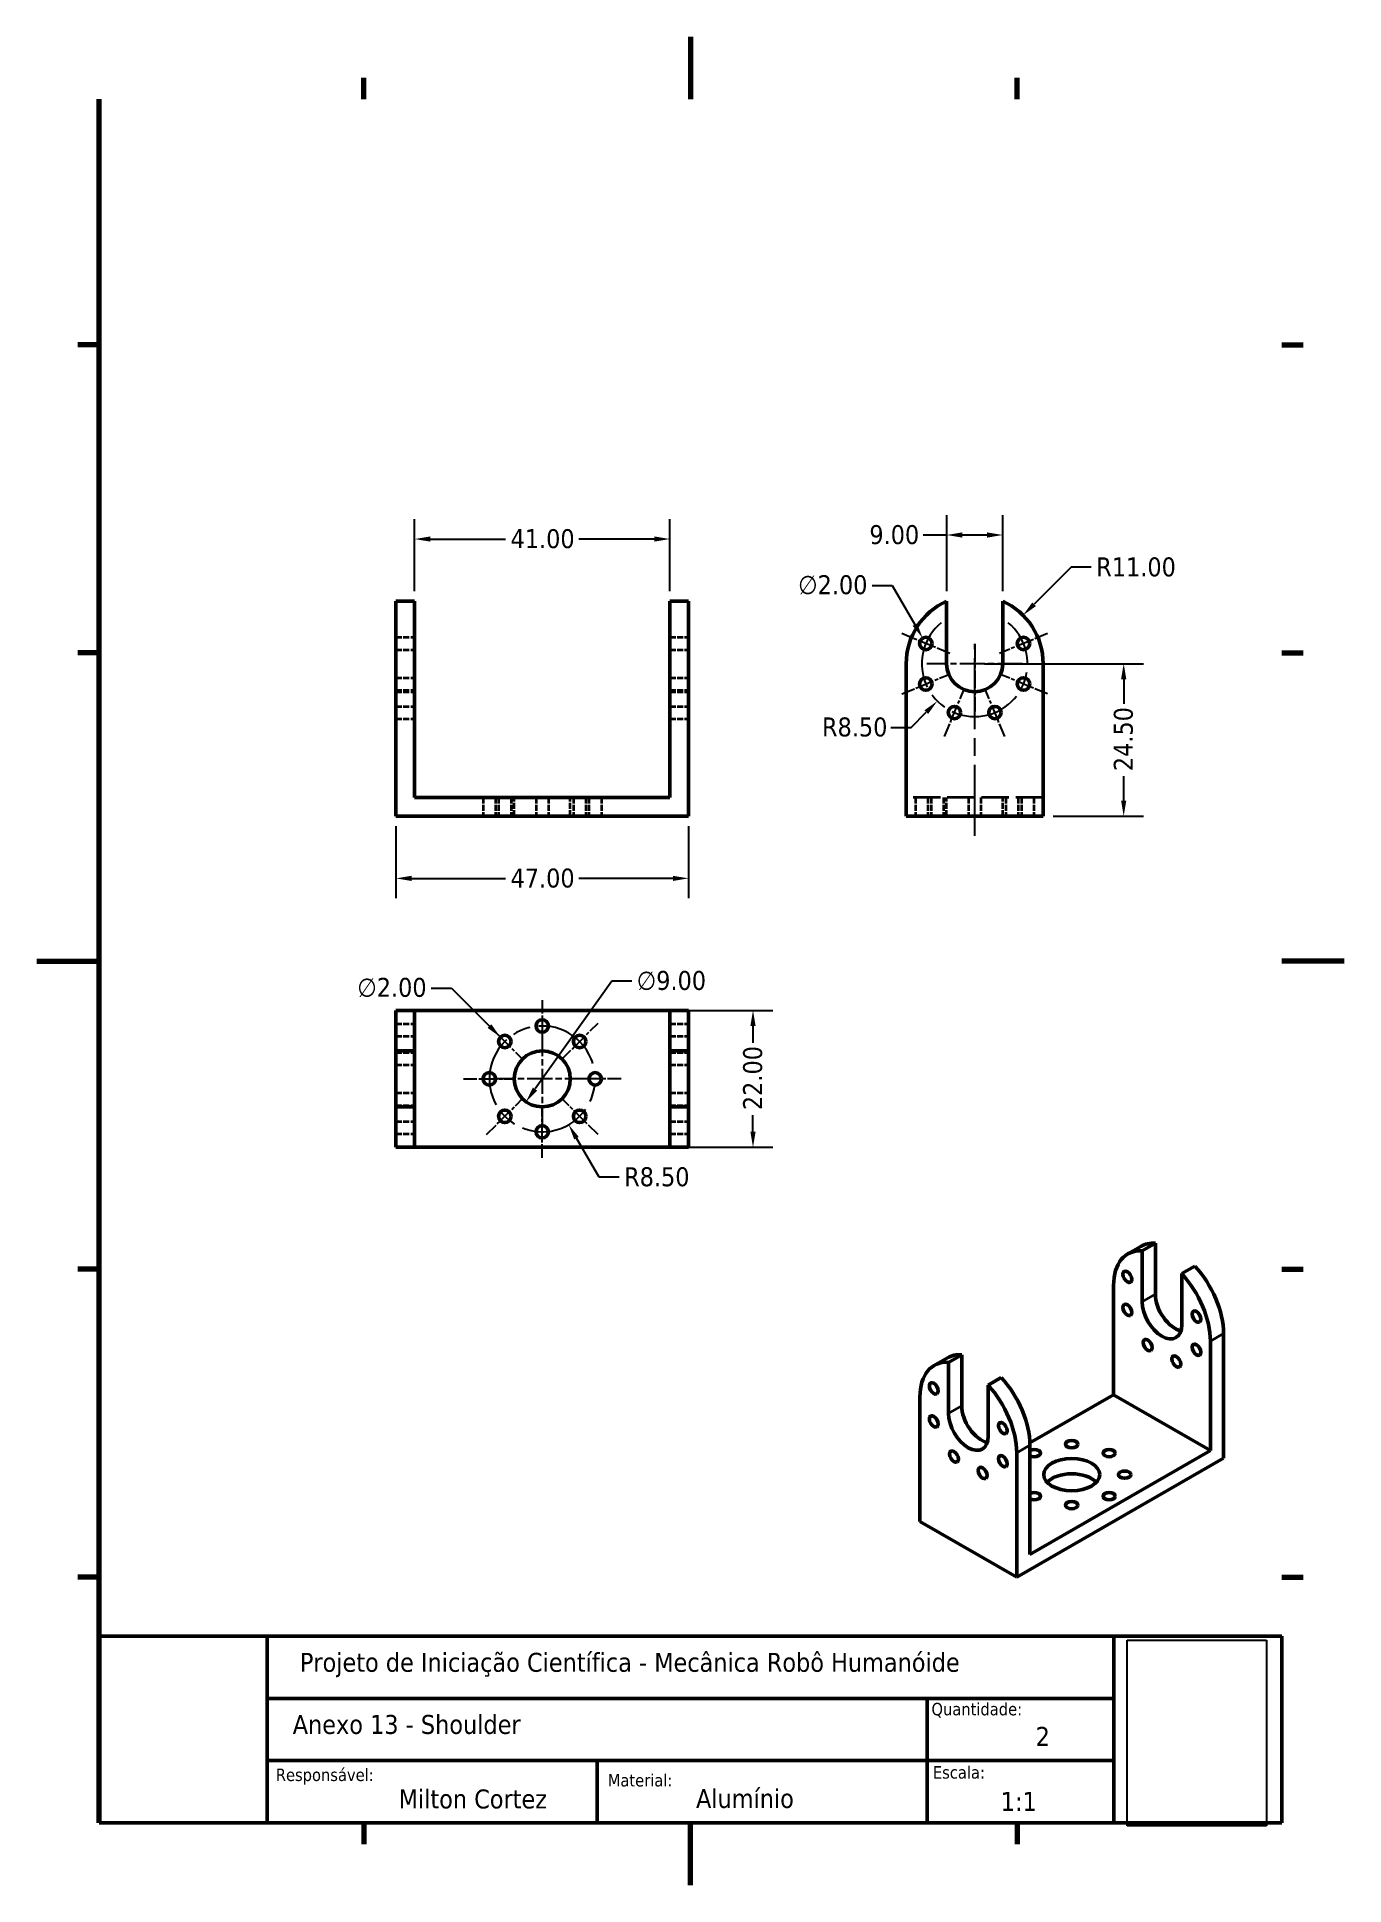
# Model space of a CAD drawing. Header units: millimetres. Extents: x 0 to 210, y 0 to 297.
import ezdxf

# ---------------------------------------------------------------- set-up
doc = ezdxf.new("R2010")
doc.units = ezdxf.units.MM
doc.linetypes.add('CHAIN', pattern=[0.7087, 0.4724, -0.0591, 0.1181, -0.0591])
doc.linetypes.add('DASHED', pattern=[0.2067, 0.1654, -0.0413])
for name, color, linetype, lineweight in [('Border (ANSI)', 7, 'Continuous', 70), ('Center Mark (ANSI)', 7, 'Continuous', 25), ('Centerline (ANSI)', 7, 'Continuous', 25), ('Dimension (ANSI)', 7, 'Continuous', 25), ('Hidden (ANSI)', 7, 'DASHED', 35), ('Title (ANSI)', 7, 'Continuous', 50), ('Visible (ANSI)', 7, 'Continuous', 50), ('Visible Narrow (ANSI)', 7, 'Continuous', 35)]:
    doc.layers.add(name, color=color, linetype=linetype, lineweight=lineweight)
doc.styles.add('Note Text (ANSI)', font='TAHOMA.TTF')
doc.dimstyles.new('Default - mm (ANSI)', dxfattribs={"dimtxt": 3.048, "dimasz": 2.5, "dimexe": 3.175, "dimexo": 1.6002, "dimgap": 0.8, "dimtad": 0, "dimtoh": 1, "dimrnd": 1e-08, "dimzin": 4, "dimdsep": 46, "dimtxsty": 'Note Text (ANSI)', "dimcen": 0.09, "dimdle": 10, "dimclrd": 256, "dimclre": 256, "dimclrt": 256, "dimadec": 1, "dimazin": 1, "dimtfac": 1, "dimtofl": 0, "dimtmove": 0, "dimatfit": 3, "dimfxl": 0, "dimtolj": 1, "dimtzin": 4, "dimlwd": -1, "dimlwe": -1, "dimarcsym": 0})
picture_1 = doc.add_image_def('image1.bmp', size_in_pixel=(452, 603))

# ---------------------------------------------------------------- blocks, each defined once
blk = doc.blocks.new('Borders Default Border')
at = {"layer": 'Border (ANSI)'}
for p, q in [((52.5, 287), (52.5, 290.45)), ((157.5, 287), (157.5, 290.45)), ((10, 247.5), (6.55, 247.5)), ((200, 247.5), (203.45, 247.5)), ((10, 198), (6.55, 198)), ((200, 198), (203.45, 198)), ((10, 99), (6.55, 99)), ((200, 99), (203.45, 99)), ((10, 49.5), (6.55, 49.5)), ((200, 49.5), (203.45, 49.5)), ((52.5, 10), (52.5, 6.55)), ((157.5, 10), (157.5, 6.55))]:
    blk.add_line(p, q, dxfattribs=at)
at = {"layer": 'Border (ANSI)', "flags": 128}
for points in [[(105, 297), (105, 287)], [(10, 10), (10, 287)], [(0, 148.5), (10, 148.5)], [(210, 148.5), (200, 148.5)], [(105, 0), (105, 10)]]:
    blk.add_lwpolyline(points, dxfattribs=at)
blk = doc.blocks.new('Title Blocks Legenda')
at = {"layer": 'Title (ANSI)'}
for p, q in [((13.26, 171.03), (203.26, 171.03)), ((13.26, 141.03), (13.26, 171.03)), ((40.26, 171.03), (40.26, 141.03)), ((176.26, 171.03), (176.26, 141.03)), ((203.26, 171.03), (203.26, 141.03)), ((40.26, 161.03), (176.26, 161.03)), ((146.26, 161.03), (146.26, 141.03)), ((40.26, 151.03), (176.26, 151.03)), ((93.26, 151.03), (93.26, 141.03)), ((203.26, 141.03), (13.26, 141.03))]:
    blk.add_line(p, q, dxfattribs=at)
at = {"layer": 'Title (ANSI)', "attachment_point": 1, "style": 'Note Text (ANSI)'}
for s, insert, char_height, width in [('Projeto de Iniciação Científica - Mecânica Robô Humanóide', (45.5, 168.35), 3.048, 124.6071), ('\\fTahoma|b0|i0;\\H2.0000;Quantidade:', (146.97, 160.31), 2, 95.1982), ('\\fTahoma|b0|i0;\\H2.0000;Responsável:', (41.63, 149.75), 2, 45.8951), ('\\fTahoma|b0|i0;\\H2.0000;Material:', (94.96, 148.87), 2, 67.2506), ('\\fTahoma|b0|i0;\\H2.0000;Escala:', (147.2, 150.14), 2, 45.6679), ('Milton Cortez', (61.37, 146.39), 3.048, 49.3031), ('Alumínio', (109.15, 146.47), 3.048, 35.7249)]:
    blk.add_mtext(s, dxfattribs=dict(at, insert=insert, char_height=char_height, width=width))
at = {"layer": 'Title (ANSI)', "style": 'Note Text (ANSI)'}
for tag, p in [('Title_001', (44.35, 155.32)), ('Qnt._001', (163.71, 153.4)), ('<1:1>_001', (158.09, 142.95))]:
    blk.add_attdef(tag, p, '', height=3.05, dxfattribs=at)
image = blk.add_image(picture_1, insert=(178.41, 140.56), size_in_units=(22.38, 29.85))
image.dxf.flags = 7
blk = doc.blocks.new('*D6')
at = {"layer": 'Defpoints', "color": 0}
for p in [(57.68, 171.78), (104.68, 171.78), (104.68, 161.78)]:
    blk.add_point(p, dxfattribs=at)
at = {"layer": 'Dimension (ANSI)'}
for p, q in [((57.68, 170.18), (57.68, 158.6)), ((104.68, 170.18), (104.68, 158.6)), ((60.18, 161.78), (75.29, 161.78)), ((102.18, 161.78), (87.06, 161.78))]:
    blk.add_line(p, q, dxfattribs=at)
for points in [[(60.18, 162.19), (60.18, 161.36), (57.68, 161.78)], [(102.18, 162.19), (102.18, 161.36), (104.68, 161.78)]]:
    blk.add_solid(points, dxfattribs=at)
at = {"layer": 'Dimension (ANSI)', "insert": (76.09, 163.36), "char_height": 3.048, "attachment_point": 1, "style": 'Note Text (ANSI)'}
blk.add_mtext('\\A1;47.00', dxfattribs=at)
blk = doc.blocks.new('*D7')
at = {"layer": 'Defpoints', "color": 0}
for p in [(101.68, 216.31), (60.68, 206.31), (101.68, 206.31)]:
    blk.add_point(p, dxfattribs=at)
at = {"layer": 'Dimension (ANSI)'}
for p, q in [((60.68, 207.91), (60.68, 219.49)), ((101.68, 207.91), (101.68, 219.49)), ((63.18, 216.31), (75.29, 216.31)), ((99.18, 216.31), (87.06, 216.31))]:
    blk.add_line(p, q, dxfattribs=at)
for points in [[(63.18, 216.73), (63.18, 215.9), (60.68, 216.31)], [(99.18, 216.73), (99.18, 215.9), (101.68, 216.31)]]:
    blk.add_solid(points, dxfattribs=at)
at = {"layer": 'Dimension (ANSI)', "insert": (76.09, 217.9), "char_height": 3.048, "attachment_point": 1, "style": 'Note Text (ANSI)'}
blk.add_mtext('\\A1;41.00', dxfattribs=at)
blk = doc.blocks.new('*D8')
at = {"layer": 'Defpoints', "color": 0}
for p in [(101.68, 140.56), (101.68, 118.56), (115.04, 118.56)]:
    blk.add_point(p, dxfattribs=at)
at = {"layer": 'Dimension (ANSI)'}
for p, q in [((103.28, 140.56), (118.21, 140.56)), ((115.04, 138.06), (115.04, 135.37)), ((115.04, 121.06), (115.04, 123.74)), ((103.28, 118.56), (118.21, 118.56))]:
    blk.add_line(p, q, dxfattribs=at)
for points in [[(114.62, 138.06), (115.46, 138.06), (115.04, 140.56)], [(114.62, 121.06), (115.46, 121.06), (115.04, 118.56)]]:
    blk.add_solid(points, dxfattribs=at)
at = {"layer": 'Dimension (ANSI)', "insert": (113.45, 124.54), "char_height": 3.048, "attachment_point": 1, "rotation": 90, "style": 'Note Text (ANSI)'}
blk.add_mtext('\\A1;22.00', dxfattribs=at)
blk = doc.blocks.new('*D9')
at = {"layer": 'Defpoints', "color": 0}
for p in [(158.43, 204.06), (150.66, 196.28)]:
    blk.add_point(p, dxfattribs=at)
at = {"layer": 'Dimension (ANSI)'}
for p, q in [((166.16, 211.78), (160.2, 205.82)), ((169.39, 211.78), (166.16, 211.78))]:
    blk.add_line(p, q, dxfattribs=at)
blk.add_solid([(159.91, 206.12), (160.5, 205.53), (158.43, 204.06)], dxfattribs=at)
at = {"layer": 'Dimension (ANSI)', "insert": (170.19, 213.36), "char_height": 3.048, "attachment_point": 1, "style": 'Note Text (ANSI)'}
blk.add_mtext('\\A1;R11.00', dxfattribs=at)
blk = doc.blocks.new('*D10')
at = {"layer": 'Defpoints', "color": 0}
for p in [(150.66, 196.28), (161.66, 171.78), (174.6, 171.78)]:
    blk.add_point(p, dxfattribs=at)
at = {"layer": 'Dimension (ANSI)'}
for p, q in [((152.26, 196.28), (177.77, 196.28)), ((174.6, 193.78), (174.6, 189.84)), ((174.6, 174.28), (174.6, 178.21)), ((163.26, 171.78), (177.77, 171.78))]:
    blk.add_line(p, q, dxfattribs=at)
for points in [[(174.18, 193.78), (175.02, 193.78), (174.6, 196.28)], [(174.18, 174.28), (175.02, 174.28), (174.6, 171.78)]]:
    blk.add_solid(points, dxfattribs=at)
at = {"layer": 'Dimension (ANSI)', "insert": (173.01, 179.01), "char_height": 3.048, "attachment_point": 1, "rotation": 90, "style": 'Note Text (ANSI)'}
blk.add_mtext('\\A1;24.50', dxfattribs=at)
blk = doc.blocks.new('*D11')
at = {"layer": 'Defpoints', "color": 0}
for p in [(142.3, 200.4), (143.3, 198.66)]:
    blk.add_point(p, dxfattribs=at)
at = {"layer": 'Dimension (ANSI)'}
for p, q in [((134.2, 208.85), (137.42, 208.85)), ((137.42, 208.85), (141.05, 202.56)), ((142.71, 199.53), (142.89, 199.53)), ((142.8, 199.44), (142.8, 199.62))]:
    blk.add_line(p, q, dxfattribs=at)
blk.add_solid([(141.41, 202.77), (140.69, 202.35), (142.3, 200.4)], dxfattribs=at)
at = {"layer": 'Dimension (ANSI)', "insert": (122.29, 210.5), "char_height": 3.048, "attachment_point": 1, "style": 'Note Text (ANSI)'}
blk.add_mtext('\\A1;∅2.00', dxfattribs=at)
blk = doc.blocks.new('*D12')
at = {"layer": 'Defpoints', "color": 0}
for p in [(83.79, 133.22), (78.57, 125.89)]:
    blk.add_point(p, dxfattribs=at)
at = {"layer": 'Dimension (ANSI)'}
for p, q in [((92.34, 145.25), (80.02, 127.93)), ((95.56, 145.25), (92.34, 145.25))]:
    blk.add_line(p, q, dxfattribs=at)
blk.add_solid([(79.68, 128.17), (80.36, 127.68), (78.57, 125.89)], dxfattribs=at)
at = {"layer": 'Dimension (ANSI)', "insert": (96.36, 146.9), "char_height": 3.048, "attachment_point": 1, "style": 'Note Text (ANSI)'}
blk.add_mtext('\\A1;∅9.00', dxfattribs=at)
blk = doc.blocks.new('*D13')
at = {"layer": 'Defpoints', "color": 0}
for p in [(74.46, 136.27), (75.88, 134.86)]:
    blk.add_point(p, dxfattribs=at)
at = {"layer": 'Dimension (ANSI)'}
for p, q in [((63.36, 144.15), (66.58, 144.15)), ((66.58, 144.15), (72.69, 138.04)), ((75.08, 135.57), (75.26, 135.57)), ((75.17, 135.48), (75.17, 135.66))]:
    blk.add_line(p, q, dxfattribs=at)
blk.add_solid([(72.99, 138.34), (72.4, 137.75), (74.46, 136.27)], dxfattribs=at)
at = {"layer": 'Dimension (ANSI)', "insert": (51.46, 145.79), "char_height": 3.048, "attachment_point": 1, "style": 'Note Text (ANSI)'}
blk.add_mtext('\\A1;∅2.00', dxfattribs=at)
blk = doc.blocks.new('*D14')
at = {"layer": 'Defpoints', "color": 0}
for p in [(81.18, 129.56), (85.43, 122.19)]:
    blk.add_point(p, dxfattribs=at)
at = {"layer": 'Dimension (ANSI)'}
for p, q in [((90.3, 113.75), (86.68, 120.03)), ((93.54, 113.75), (90.3, 113.75))]:
    blk.add_line(p, q, dxfattribs=at)
blk.add_solid([(87.04, 120.24), (86.32, 119.82), (85.43, 122.19)], dxfattribs=at)
at = {"layer": 'Dimension (ANSI)', "insert": (94.34, 115.35), "char_height": 3.048, "attachment_point": 1, "style": 'Note Text (ANSI)'}
blk.add_mtext('\\A1;R8.50', dxfattribs=at)
blk = doc.blocks.new('*D15')
at = {"layer": 'Defpoints', "color": 0}
for p in [(150.66, 196.28), (144.65, 190.27)]:
    blk.add_point(p, dxfattribs=at)
at = {"layer": 'Dimension (ANSI)'}
for p, q in [((140.43, 186.05), (142.88, 188.5)), ((137.19, 186.05), (140.43, 186.05))]:
    blk.add_line(p, q, dxfattribs=at)
blk.add_solid([(142.58, 188.79), (143.17, 188.2), (144.65, 190.27)], dxfattribs=at)
at = {"layer": 'Dimension (ANSI)', "insert": (126.13, 187.64), "char_height": 3.048, "attachment_point": 1, "style": 'Note Text (ANSI)'}
blk.add_mtext('\\A1;R8.50', dxfattribs=at)
blk = doc.blocks.new('*D16')
at = {"layer": 'Defpoints', "color": 0}
for p in [(155.16, 216.96), (146.16, 206.31), (155.16, 206.31)]:
    blk.add_point(p, dxfattribs=at)
at = {"layer": 'Dimension (ANSI)'}
for p, q in [((146.16, 207.91), (146.16, 220.14)), ((155.16, 207.91), (155.16, 220.14)), ((146.16, 216.96), (142.37, 216.96)), ((152.66, 216.96), (148.66, 216.96))]:
    blk.add_line(p, q, dxfattribs=at)
for points in [[(148.66, 217.38), (148.66, 216.54), (146.16, 216.96)], [(152.66, 217.38), (152.66, 216.54), (155.16, 216.96)]]:
    blk.add_solid(points, dxfattribs=at)
at = {"layer": 'Dimension (ANSI)', "insert": (133.74, 218.55), "char_height": 3.048, "attachment_point": 1, "style": 'Note Text (ANSI)'}
blk.add_mtext('\\A1;9.00', dxfattribs=at)

msp = doc.modelspace()

# ---------------------------------------------------------------- linework, layer by layer
at = {"layer": 'Center Mark (ANSI)', "linetype": 'CHAIN', "ltscale": 4.638536}
for p, q in [((146.661, 197.932), (138.9466, 201.1274)), ((162.3669, 201.1274), (154.6525, 197.932)), ((138.9466, 191.4264), (146.661, 194.6218)), ((162.3669, 191.4264), (154.6525, 194.6218)), ((145.8062, 184.5667), (149.0016, 192.2811)), ((155.5073, 184.5667), (152.3118, 192.2811)), ((81.1788, 142.2308), (81.1788, 133.8808)), ((72.2162, 138.5184), (78.1206, 132.614)), ((84.2371, 132.614), (90.1414, 138.5184)), ((68.5038, 129.5558), (76.8538, 129.5558)), ((93.8538, 129.5558), (85.5038, 129.5558)), ((72.2162, 120.5932), (78.1206, 126.4976)), ((81.1788, 116.8808), (81.1788, 125.2308)), ((90.1414, 120.5932), (84.2371, 126.4976))]:
    msp.add_line(p, q, dxfattribs=at)
at = {"layer": 'Center Mark (ANSI)', "linetype": 'CHAIN', "ltscale": 6.027349}
msp.add_line((150.6567, 199.4519), (150.6567, 188.6019), dxfattribs=at)
at = {"layer": 'Center Mark (ANSI)', "linetype": 'CHAIN', "ltscale": 8.527213}
for p, q in [((158.3317, 196.2769), (142.9817, 196.2769)), ((81.1788, 137.2308), (81.1788, 121.8808)), ((88.8538, 129.5558), (73.5038, 129.5558))]:
    msp.add_line(p, q, dxfattribs=at)
at = {"layer": 'Centerline (ANSI)', "linetype": 'CHAIN', "ltscale": 24.192183}
msp.add_line((150.6567, 168.6019), (150.6567, 199.4519), dxfattribs=at)
for centre, start, end in [((150.6567, 196.2769), 129.357661, 50.642339), ((81.1788, 129.5558), 16.857661, 0)]:
    msp.add_arc(centre, 8.5, start, end, dxfattribs=at)
at = {"layer": 'Hidden (ANSI)', "ltscale": 5.71399}
for p, q in [((57.6788, 200.5297), (60.6788, 200.5297)), ((101.6788, 200.5297), (104.6788, 200.5297)), ((57.6788, 198.5297), (60.6788, 198.5297)), ((101.6788, 198.5297), (104.6788, 198.5297)), ((57.6788, 194.0241), (60.6788, 194.0241)), ((101.6788, 194.0241), (104.6788, 194.0241)), ((57.6788, 192.0241), (60.6788, 192.0241)), ((57.6788, 191.7769), (60.6788, 191.7769)), ((101.6788, 192.0241), (104.6788, 192.0241)), ((101.6788, 191.7769), (104.6788, 191.7769)), ((57.6788, 189.4239), (60.6788, 189.4239)), ((57.6788, 187.4239), (60.6788, 187.4239)), ((101.6788, 189.4239), (104.6788, 189.4239)), ((101.6788, 187.4239), (104.6788, 187.4239)), ((71.6788, 174.7769), (71.6788, 171.7769)), ((73.6788, 174.7769), (73.6788, 171.7769)), ((74.1684, 174.7769), (74.1684, 171.7769)), ((76.1684, 174.7769), (76.1684, 171.7769)), ((76.6788, 171.7769), (76.6788, 174.7769)), ((80.1788, 174.7769), (80.1788, 171.7769)), ((82.1788, 174.7769), (82.1788, 171.7769)), ((85.6788, 171.7769), (85.6788, 174.7769)), ((86.1892, 174.7769), (86.1892, 171.7769)), ((88.1892, 174.7769), (88.1892, 171.7769)), ((88.6788, 174.7769), (88.6788, 171.7769)), ((90.6788, 174.7769), (90.6788, 171.7769)), ((141.1567, 174.7769), (141.1567, 171.7769)), ((143.1567, 174.7769), (143.1567, 171.7769)), ((143.6463, 174.7769), (143.6463, 171.7769)), ((145.6463, 174.7769), (145.6463, 171.7769)), ((146.1567, 171.7769), (146.1567, 174.7769)), ((149.6567, 174.7769), (149.6567, 171.7769)), ((151.6567, 174.7769), (151.6567, 171.7769)), ((155.1567, 171.7769), (155.1567, 174.7769)), ((155.6671, 174.7769), (155.6671, 171.7769)), ((157.6671, 174.7769), (157.6671, 171.7769)), ((158.1567, 174.7769), (158.1567, 171.7769)), ((160.1567, 174.7769), (160.1567, 171.7769)), ((57.6788, 138.4088), (60.6788, 138.4088)), ((101.6788, 138.4088), (104.6788, 138.4088)), ((57.6788, 136.4088), (60.6788, 136.4088)), ((57.6788, 133.8086), (60.6788, 133.8086)), ((101.6788, 136.4088), (104.6788, 136.4088)), ((101.6788, 133.8086), (104.6788, 133.8086)), ((57.6788, 131.8086), (60.6788, 131.8086)), ((101.6788, 131.8086), (104.6788, 131.8086)), ((57.6788, 127.303), (60.6788, 127.303)), ((57.6788, 125.303), (60.6788, 125.303)), ((101.6788, 127.303), (104.6788, 127.303)), ((101.6788, 125.303), (104.6788, 125.303)), ((57.6788, 122.7028), (60.6788, 122.7028)), ((101.6788, 122.7028), (104.6788, 122.7028)), ((57.6788, 120.7028), (60.6788, 120.7028)), ((101.6788, 120.7028), (104.6788, 120.7028))]:
    msp.add_line(p, q, dxfattribs=at)
at = {"layer": 'Hidden (ANSI)', "ltscale": 26.608612}
msp.add_line((161.6567, 174.7769), (139.6567, 174.7769), dxfattribs=at)
at = {"layer": 'Visible (ANSI)'}
for p, q in [((57.6788, 206.3143), (60.6788, 206.3143)), ((57.6788, 196.2769), (57.6788, 206.3143)), ((60.6788, 206.3143), (60.6788, 196.2769)), ((101.6788, 196.2769), (101.6788, 206.3143)), ((101.6788, 206.3143), (104.6788, 206.3143)), ((104.6788, 206.3143), (104.6788, 196.2769)), ((146.1567, 206.3143), (146.1567, 196.2769)), ((155.1567, 196.2769), (155.1567, 206.3143)), ((57.6788, 196.2769), (57.6788, 171.7769)), ((60.6788, 174.7769), (60.6788, 196.2769)), ((101.6788, 196.2769), (101.6788, 174.7769)), ((104.6788, 171.7769), (104.6788, 196.2769)), ((139.6567, 171.7769), (139.6567, 196.2769)), ((161.6567, 196.2769), (161.6567, 171.7769)), ((101.6788, 174.7769), (60.6788, 174.7769)), ((57.6788, 171.7769), (104.6788, 171.7769)), ((161.6567, 171.7769), (139.6567, 171.7769)), ((57.6788, 140.5558), (60.6788, 140.5558)), ((57.6788, 134.0558), (57.6788, 140.5558)), ((60.6788, 140.5558), (101.6788, 140.5558)), ((60.6788, 140.5558), (60.6788, 134.0558)), ((101.6788, 134.0558), (101.6788, 140.5558)), ((101.6788, 140.5558), (104.6788, 140.5558)), ((104.6788, 140.5558), (104.6788, 134.0558)), ((57.6788, 134.0558), (57.6788, 125.0558)), ((57.6788, 134.0558), (60.6788, 134.0558)), ((60.6788, 125.0558), (60.6788, 134.0558)), ((101.6788, 134.0558), (101.6788, 125.0558)), ((101.6788, 134.0558), (104.6788, 134.0558)), ((104.6788, 125.0558), (104.6788, 134.0558)), ((57.6788, 125.0558), (60.6788, 125.0558)), ((57.6788, 118.5558), (57.6788, 125.0558)), ((60.6788, 125.0558), (60.6788, 118.5558)), ((101.6788, 118.5558), (101.6788, 125.0558)), ((101.6788, 125.0558), (104.6788, 125.0558)), ((104.6788, 125.0558), (104.6788, 118.5558)), ((57.6788, 118.5558), (60.6788, 118.5558)), ((101.6788, 118.5558), (60.6788, 118.5558)), ((101.6788, 118.5558), (104.6788, 118.5558)), ((175.2569, 101.4132), (177.3782, 102.6348)), ((177.5643, 101.9192), (179.6856, 103.1408)), ((177.5643, 101.9192), (177.5643, 93.7131)), ((179.6856, 94.9347), (179.6856, 103.1408)), ((183.9282, 98.2545), (186.0496, 99.476)), ((183.9282, 90.0484), (183.9282, 98.2545)), ((172.9681, 78.7827), (172.9681, 96.3599)), ((188.5244, 87.4016), (188.5244, 69.8243)), ((190.6458, 68.5933), (190.6458, 88.6232)), ((144.1442, 83.4966), (146.2655, 84.7182)), ((146.4516, 84.0026), (148.5729, 85.2242)), ((146.4516, 84.0026), (146.4516, 75.7965)), ((148.5729, 77.0181), (148.5729, 85.2242)), ((152.8155, 80.3378), (154.9369, 81.5594)), ((152.8155, 72.1318), (152.8155, 80.3378)), ((141.8554, 58.4134), (141.8554, 78.4433)), ((159.5277, 71.0429), (172.9681, 78.7827)), ((172.9681, 78.7827), (188.5244, 69.8243)), ((157.4117, 69.485), (157.4117, 49.4551)), ((157.4117, 49.4551), (190.6458, 68.5933)), ((159.5331, 53.1293), (159.5331, 70.7066)), ((188.5244, 69.8243), (159.5331, 53.1293)), ((157.4117, 49.4551), (141.8554, 58.4134))]:
    msp.add_line(p, q, dxfattribs=at)
for centre, radius in [((142.8038, 199.5297), 1), ((158.5097, 199.5297), 1), ((142.8038, 193.0241), 1), ((158.5097, 193.0241), 1), ((147.4039, 188.4239), 1), ((153.9095, 188.4239), 1), ((81.1788, 138.0558), 1), ((75.1684, 135.5662), 1), ((81.1788, 129.5558), 4.5), ((87.1892, 135.5662), 1), ((72.6788, 129.5558), 1), ((89.6788, 129.5558), 1), ((75.1684, 123.5454), 1), ((81.1788, 121.0558), 1), ((87.1892, 123.5454), 1)]:
    msp.add_circle(centre, radius, dxfattribs=at)
for radius, start, end in [(11, 114.14774, 180), (11, 0, 65.85226), (4.5, 180, 0)]:
    msp.add_arc((150.6567, 196.2769), radius, start, end, dxfattribs=at)
for centre, major_axis, ratio, start_param, end_param in [((180.7463, 91.8808), (-5.4894, 9.5324), 0.57809312, 5.92117842, 7.07051718), ((182.8676, 93.1024), (-5.4894, 9.5324), 0.57809312, 5.92117842, 6.28318531), ((180.7463, 91.8808), (5.4894, -9.5324), 0.57809312, 0.78733187, 1.93667063), ((182.8676, 93.1024), (-5.4894, 9.5324), 0.57809312, 3.92892453, 5.07826328), ((180.7463, 91.8808), (2.2456, -3.8996), 0.57809312, 3.92892453, 7.07051718), ((182.8676, 93.1024), (-2.2456, 3.8996), 0.57809312, 0.78733187, 2.65174031), ((149.6336, 73.9642), (-5.4894, 9.5324), 0.57809312, 5.92117842, 7.07051718), ((151.7549, 75.1857), (-5.4894, 9.5324), 0.57809312, 5.92117842, 6.28318531), ((149.6336, 73.9642), (5.4894, -9.5324), 0.57809312, 0.78733187, 1.93667063), ((151.7549, 75.1857), (-5.4894, 9.5324), 0.57809312, 3.92892453, 5.07826328), ((149.6336, 73.9642), (2.2456, -3.8996), 0.57809312, 3.92892453, 7.07051718), ((151.7549, 75.1857), (-2.2456, 3.8996), 0.57809312, 0.78733187, 2.65174031), ((160.2402, 69.4172), (1, 0), 0.5758617, 3.92699082, 8.6393798), ((166.2506, 63.5033), (-4.5, 0), 0.5758617, 3.63454771, 5.79023025), ((160.2402, 62.4948), (1, 0), 0.5758617, 3.92699082, 8.6393798)]:
    msp.add_ellipse(centre, major_axis=major_axis, ratio=ratio, start_param=start_param, end_param=end_param, dxfattribs=at)
for centre, major_axis, ratio in [((175.1934, 97.7378), (0.499, -0.8666), 0.57809312), ((175.1934, 92.4191), (0.499, -0.8666), 0.57809312), ((186.2991, 91.3424), (0.499, -0.8666), 0.57809312), ((178.4462, 86.7851), (0.499, -0.8666), 0.57809312), ((186.2991, 86.0237), (0.499, -0.8666), 0.57809312), ((183.0463, 84.1361), (0.499, -0.8666), 0.57809312), ((144.0807, 79.8212), (0.499, -0.8666), 0.57809312), ((144.0807, 74.5025), (0.499, -0.8666), 0.57809312), ((155.1865, 73.4258), (0.499, -0.8666), 0.57809312), ((166.2506, 70.8508), (1, 0), 0.5758617), ((147.3335, 68.8685), (0.499, -0.8666), 0.57809312), ((155.1865, 68.1071), (0.499, -0.8666), 0.57809312), ((166.2506, 65.956), (4.5, 0), 0.5758617), ((172.261, 69.4172), (1, 0), 0.5758617), ((151.9336, 66.2194), (0.499, -0.8666), 0.57809312), ((174.7506, 65.956), (1, 0), 0.5758617), ((172.261, 62.4948), (1, 0), 0.5758617), ((166.2506, 61.0612), (1, 0), 0.5758617)]:
    msp.add_ellipse(centre, major_axis=major_axis, ratio=ratio, dxfattribs=at)
at = {"layer": 'Visible Narrow (ANSI)'}
for p, q in [((177.5643, 93.7131), (179.6856, 94.9347)), ((188.5244, 87.4016), (190.6458, 88.6232)), ((146.4516, 75.7965), (148.5729, 77.0181)), ((157.4117, 69.485), (159.5331, 70.7066))]:
    msp.add_line(p, q, dxfattribs=at)

# ---------------------------------------------------------------- block references
msp.add_blockref('Borders Default Border', (0, 0))
msp.add_blockref('Title Blocks Legenda', (-3.2585, -131.0336)).add_auto_attribs({'<1:1>_001': '1:1', 'Qnt._001': '2', 'Title_001': 'Anexo 13 - Shoulder'})

# ---------------------------------------------------------------- dimensions: what is measured, and where the dimension line sits
at = {"layer": 'Dimension (ANSI)'}
for base, p1, p2, angle, override, picture, middle in [((155.1567, 216.9612), (146.1567, 206.3143), (155.1567, 206.3143), 180, {"dimtoh": 0, "dimdec": 2, "dimtp": 0, "dimtm": 0, "dimtdec": 2, "dimatfit": 2}, '*D16', (137.6583, 216.9612)), ((174.5997, 171.7769), (150.6567, 196.2769), (161.6567, 171.7769), 90, {"dimtoh": 0, "dimdec": 2, "dimtp": 0, "dimtm": 0, "dimtdec": 2, "dimatfit": 1}, '*D10', (174.5997, 184.0269)), ((104.6788, 161.7769), (57.6788, 171.7769), (104.6788, 171.7769), 180, {"dimtoh": 0, "dimdec": 2, "dimtp": 0, "dimtm": 0, "dimtdec": 2, "dimatfit": 1}, '*D6', (81.1788, 161.7769)), ((115.0393, 118.5558), (101.6788, 140.5558), (101.6788, 118.5558), 270, {"dimtoh": 0, "dimdec": 2, "dimtp": 0, "dimtm": 0, "dimtdec": 2, "dimatfit": 1}, '*D8', (115.0393, 129.5558))]:
    dim = msp.add_linear_dim(base=base, p1=p1, p2=p2, angle=angle, dimstyle='Default - mm (ANSI)', override=override, dxfattribs=at)
    dim.commit()
    dim.dimension.update_dxf_attribs({"geometry": picture, "text_midpoint": middle, "dimtype": 160})
dim = msp.add_linear_dim(base=(101.6788, 216.3143), p1=(60.6788, 206.3143), p2=(101.6788, 206.3143), dimstyle='Default - mm (ANSI)', override={"dimtoh": 0, "dimdec": 2, "dimtp": 0, "dimtm": 0, "dimtdec": 2, "dimatfit": 1}, dxfattribs=at)
dim.commit()
dim.dimension.update_dxf_attribs({"geometry": '*D7', "text_midpoint": (81.1788, 216.3143), "dimtype": 160})
for center, mpoint, picture, middle in [((150.6567, 196.2769), (158.4349, 204.0551), '*D9', (176.468, 211.7784)), ((150.6567, 196.2769), (144.6463, 190.2665), '*D15', (131.2634, 186.0497)), ((81.1788, 129.5558), (85.4288, 122.1946), '*D14', (99.4691, 113.7523))]:
    dim = msp.add_radius_dim(center=center, mpoint=mpoint, dimstyle='Default - mm (ANSI)', override={"dimtih": 1, "dimdec": 2, "dimcen": 0, "dimtp": 0, "dimtm": 0, "dimtdec": 2}, dxfattribs=at)
    dim.commit()
    dim.dimension.update_dxf_attribs({"geometry": picture, "text_midpoint": middle, "dimtype": 164})
for p1, p2, picture, middle in [((143.3038, 198.6637), (142.3038, 200.3958), '*D11', (127.8471, 208.8536)), ((75.8755, 134.8591), (74.4613, 136.2733), '*D13', (57.0109, 144.1502)), ((83.7869, 133.2229), (78.5708, 125.8886), '*D12', (101.917, 145.2543))]:
    dim = msp.add_diameter_dim_2p(p1=p1, p2=p2, dimstyle='Default - mm (ANSI)', override={"dimtih": 1, "dimdec": 2, "dimlfac": 1, "dimtp": 0, "dimtm": 0, "dimtdec": 2}, dxfattribs=at)
    dim.commit()
    dim.dimension.update_dxf_attribs({"geometry": picture, "text_midpoint": middle, "dimtype": 163})

doc.saveas('drawing.dxf')
